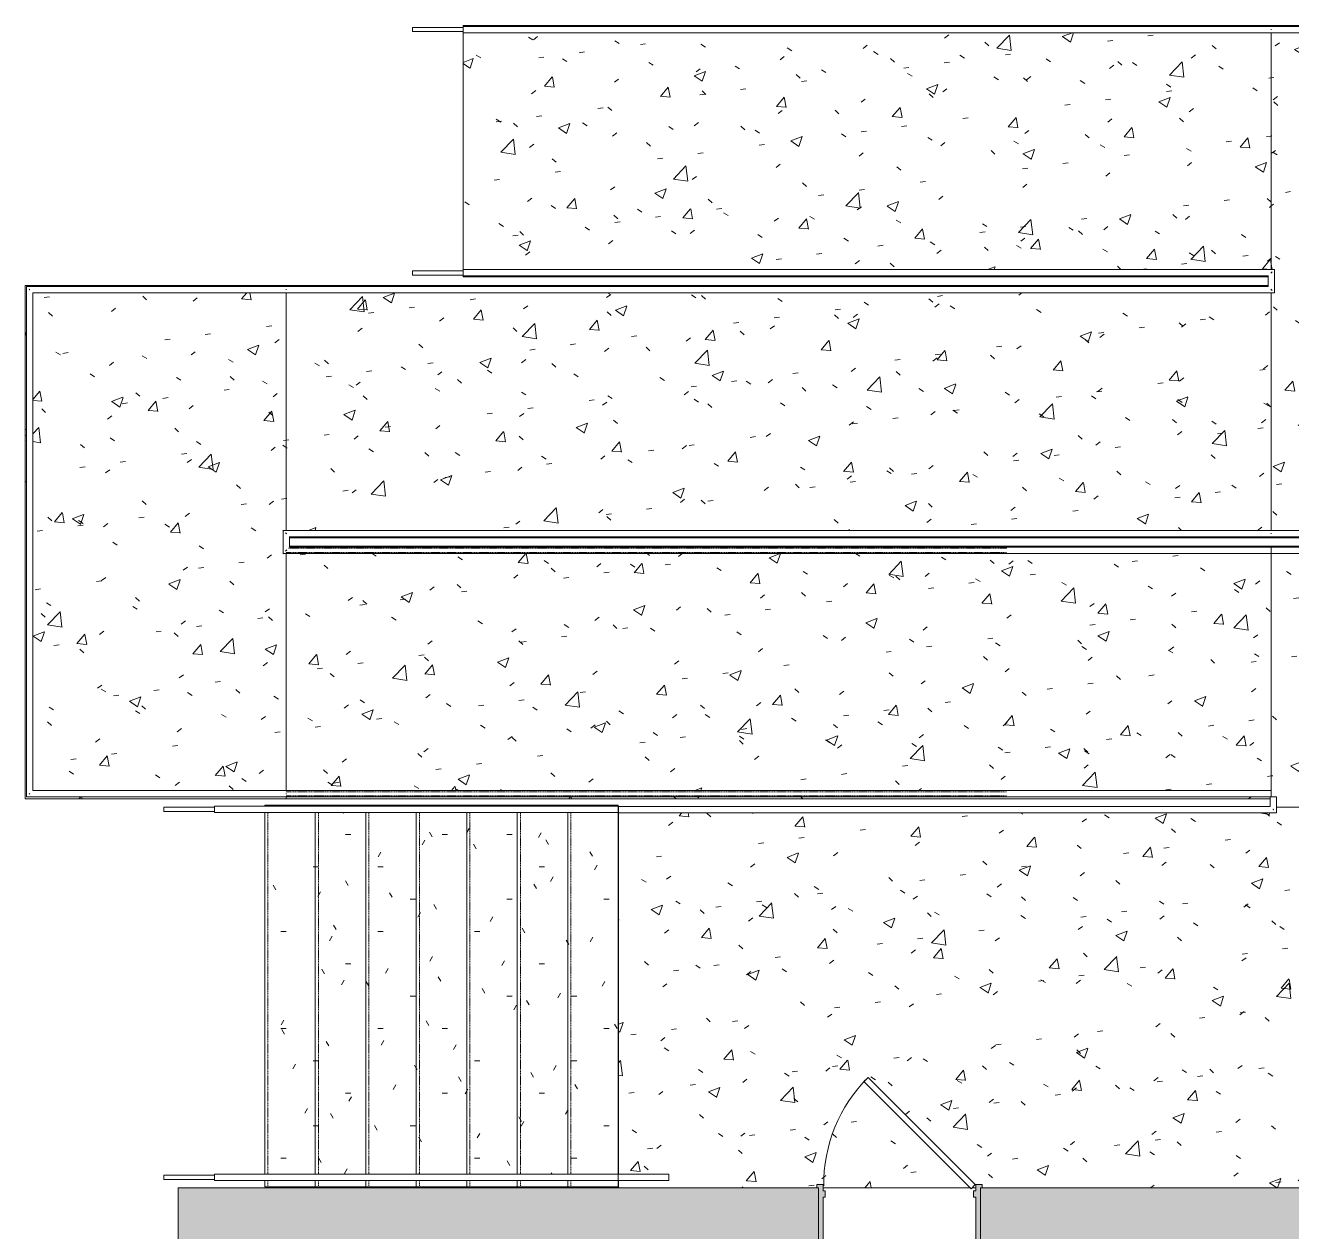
# Model space of a CAD drawing. Header units: inches. Extents: x -1569 to 1282, y -721 to 887.
# Drawn here: x 768.8 to 1069.6, y 474 to 760.5 of the extents above; entities that cross this region are included whole.
import ezdxf

# ---------------------------------------------------------------- set-up
doc = ezdxf.new("R2010")
doc.units = ezdxf.units.IN
doc.header["$MEASUREMENT"] = 0
doc.linetypes.add('Overhead 1_16_', pattern=[0.101562, 0.0625, -0.039062])
for name, color, linetype, lineweight in [('A-DOOR', 31, 'Continuous', 13), ('A-FLOR', 192, 'Continuous', 13), ('A-FLOR-HRAL', 11, 'Continuous', 13), ('A-FLOR-HRAL-MBND', 5, 'Overhead 1_16_', 9), ('A-FLOR-LEVL', 51, 'Continuous', 9), ('A-WALL', 113, 'Continuous', 13), ('A-WALL-PATT', 111, 'Continuous', 13), ('S-STRS', 31, 'Continuous', 13)]:
    doc.layers.add(name, color=color, linetype=linetype, lineweight=lineweight)
pattern_1 = [(0, (0, 0), (30.72, 7.68), [1.267, -21.773, 1.267, -21.773, -122.88]), (0, (0, 0), (30.72, 7.68), [-46.08, 1.267, -44.813, 1.267, -21.773, -53.76]), (0, (0, 0), (30.72, 7.68), [-115.2, 1.267, -14.093, 1.267, -37.133]), (120, (11.52, 3.84), (-22.011075, 22.7643), [1.267, -21.773, 1.267, -21.773, -122.88]), (120, (11.52, 3.84), (-22.011075, 22.7643), [-46.08, 1.267, -44.813, 1.267, -21.773, -53.76]), (120, (11.52, 3.84), (-22.011075, 22.7643), [-115.2, 1.267, -14.093, 1.267, -37.133]), (240, (15.36, 19.2), (-8.708925, -30.4443), [1.267, -21.773, 1.267, -21.773, -122.88]), (240, (15.36, 19.2), (-8.708925, -30.4443), [-46.08, 1.267, -44.813, 1.267, -21.773, -53.76]), (240, (15.36, 19.2), (-8.708925, -30.4443), [-115.2, 1.267, -14.093, 1.267, -37.133])]
pattern_2 = [(50, (0, 0), (27.5427, -2.40992), [2.88, -31.68]), (355, (0, 0), (-5.32784, 28.88427), [2.304, -25.344]), (100.451, (2.295, -0.2), (22.2153, 26.47393), [2.448, -26.924]), (46.184, (0, 7.68), (40.9819, -6.3564), [4.32, -47.52]), (96.636, (3.415, 7.15), (35.8907, 37.4062), [3.671, -40.386]), (351.184, (0, 7.68), (35.891, 37.4062), [3.456, -38.016]), (21, (3.84, 5.76), (22.92104, -15.46073), [2.88, -31.68]), (326, (3.84, 5.76), (9.34353, 27.84574), [2.304, -25.344]), (71.451, (5.75, 4.472), (32.26477, 12.3844), [2.448, -26.924]), (37.5, (0, 0), (0.466855, 12.78271), [1.267, -23.77, 1.267, -24.461, -25.44]), (37.5, (0, 0), (0.466855, 12.78271), [-50.765, 1.267, -24.173]), (7.5, (0, 0), (10.10159, 15.14509), [1.267, -13.402, 1.267, -23.194, -9.696]), (7.5, (0, 0), (10.10159, 15.14509), [-39.13, 1.267, -8.429]), (327.5, (-8.563, 0), (20.49916, -0.86578), [1.267, -8.333, 1.267, -28.685, -39.744]), (327.5, (-8.563, 0), (20.49916, -0.86578), [-39.552, 1.267, -38.477]), (317.5, (-12.403, 0), (22.39478, 3.84429), [1.267, -11.213, 1.267, -18.624, -28.224]), (317.5, (-12.403, 0), (22.39478, 3.84429), [-32.371, 1.267, -26.957])]

# ---------------------------------------------------------------- blocks, each defined once
blk = doc.blocks.new('Door - Single - Solid Door 36_ x 84_-7220765-FIRST FLOOR FINISH')
at = {"layer": 'A-DOOR'}
h = blk.add_hatch(color=250, dxfattribs=at)
h.paths.add_polyline_path([(22.12, 7.6), (22.12, -4.78), (21.62, -4.78), (21.62, -6.28), (22.12, -6.28), (22.12, -7.78), (23.62, -7.78), (23.62, -7.03), (23.24, -7.03), (23.24, 6.85), (23.62, 6.85), (23.62, 7.6)], flags=0)
h.paths.add_polyline_path([(-15.63, 7.6), (-15.63, 6.85), (-15.26, 6.85), (-15.26, -7.03), (-15.63, -7.03), (-15.63, -7.78), (-14.13, -7.78), (-14.13, -6.28), (-13.63, -6.28), (-13.63, -4.78), (-14.13, -4.78), (-14.13, 7.6)], flags=0)
at = {"layer": 'A-DOOR', "color": 8, "lineweight": 20}
for p, q in [((-15.63, 7.6), (-14.13, 7.6)), ((-15.63, 6.85), (-15.63, 7.6)), ((-15.26, 6.85), (-15.63, 6.85)), ((-15.26, -7.03), (-15.26, 6.85)), ((-14.13, 7.6), (-14.13, -4.78)), ((22.12, 7.6), (23.62, 7.6)), ((22.12, -4.78), (22.12, 7.6)), ((23.24, 6.85), (23.24, -7.03)), ((23.62, 6.85), (23.24, 6.85)), ((23.62, 7.6), (23.62, 6.85)), ((-14.13, -4.78), (-13.63, -4.78)), ((-13.63, -4.78), (-13.63, -6.28)), ((21.62, -4.78), (22.12, -4.78)), ((21.62, -6.28), (21.62, -4.78)), ((-15.63, -7.03), (-15.26, -7.03)), ((-15.63, -7.78), (-15.63, -7.03)), ((-14.13, -7.78), (-15.63, -7.78)), ((-14.13, -6.28), (-14.13, -7.78)), ((-13.63, -6.28), (-14.13, -6.28)), ((-13.03, -6.8), (-14.01, -7.78)), ((-14.01, -7.78), (11.45, -33.23)), ((12.42, -32.26), (-13.03, -6.8)), ((22.12, -6.28), (21.62, -6.28)), ((22.12, -7.78), (22.12, -6.28)), ((23.62, -7.78), (22.12, -7.78)), ((23.24, -7.03), (23.62, -7.03)), ((23.62, -7.03), (23.62, -7.78)), ((11.45, -33.23), (12.42, -32.26))]:
    blk.add_line(p, q, dxfattribs=at)
at = {"layer": 'A-DOOR', "lineweight": 9}
blk.add_arc((-14.01, -7.78), 36, 315, 0.5, dxfattribs=at)
blk = doc.blocks.new('Top Rail Type - Top Rail_Internal_-6878744-FIRST FLOOR FINISH')
at = {"layer": 'A-FLOR-HRAL', "lineweight": 9}
for p, q in [((909.67, 575.1), (813.71, 575.1)), ((813.71, 573.6), (909.67, 573.6))]:
    blk.add_line(p, q, dxfattribs=at)
at = {"layer": 'A-FLOR-HRAL', "lineweight": 9, "flags": 128}
for points in [[(813.71, 574.27), (813.71, 574.35), (813.71, 574.43)], [(909.67, 574.43), (909.67, 574.35), (909.67, 574.27)]]:
    blk.add_lwpolyline(points, dxfattribs=at)
blk = doc.blocks.new('Top Rail Type - Top Rail_Internal_-V3-FIRST FLOOR FINISH')
at = {"layer": 'A-FLOR-HRAL', "lineweight": 9}
for p, q in [((813.71, 575.1), (813.71, 573.6)), ((813.71, 575.1), (909.67, 575.1)), ((909.67, 575.1), (909.67, 573.6)), ((813.71, 573.6), (909.67, 573.6))]:
    blk.add_line(p, q, dxfattribs=at)
blk = doc.blocks.new('Railing - Railing-7017101-FIRST FLOOR FINISH')
at = {"layer": 'A-FLOR-HRAL-MBND'}
for p, q in [((830.79, 578.54), (830.94, 578.54)), ((830.79, 578.54), (887.94, 578.54)), ((830.79, 578.54), (944.94, 578.54)), ((830.79, 578.54), (1001.94, 578.54)), ((830.79, 577.54), (830.94, 577.54)), ((830.79, 577.54), (887.94, 577.54)), ((830.79, 577.54), (944.94, 577.54)), ((830.79, 577.54), (1001.94, 577.54))]:
    blk.add_line(p, q, dxfattribs=at)
blk = doc.blocks.new('Railing - Railing-7017105-FIRST FLOOR FINISH')
at = {"layer": 'A-FLOR-HRAL-MBND'}
for p, q in [((830.79, 635.35), (830.94, 635.35)), ((830.79, 635.35), (887.94, 635.35)), ((830.79, 635.35), (944.94, 635.35)), ((830.79, 635.35), (1001.94, 635.35)), ((831.29, 636.35), (887.94, 636.35)), ((831.29, 636.35), (944.94, 636.35)), ((831.29, 636.35), (1001.94, 636.35))]:
    blk.add_line(p, q, dxfattribs=at)
blk = doc.blocks.new('Top Rail Type - Top Rail_Internal_-7017150-FIRST FLOOR FINISH')
at = {"layer": 'A-FLOR-HRAL', "lineweight": 9}
for p, q in [((1065.6, 702.54), (872.79, 702.54)), ((872.79, 701.04), (1064.11, 701.04)), ((1064.04, 700.98), (1064.04, 698.54)), ((1064.7, 701.7), (1064.79, 701.79)), ((1064.99, 701.99), (1064.79, 701.79)), ((1065.54, 696.98), (1065.54, 702.48)), ((1065.55, 702.46), (1065.59, 702.52)), ((1065.6, 702.54), (1065.56, 702.52)), ((830.76, 698.54), (769.04, 698.54)), ((769.04, 698.54), (769.04, 577.29)), ((1063.98, 698.54), (830.76, 698.54)), ((770.54, 697.04), (830.76, 697.04)), ((770.54, 578.79), (770.54, 697.04)), ((830.76, 697.04), (1065.48, 697.04)), ((1064.7, 697.88), (1064.79, 697.79)), ((1064.99, 697.6), (1064.79, 697.79)), ((1065.46, 697.04), (1065.52, 696.99)), ((1065.54, 696.98), (1065.52, 697.02)), ((830.82, 578.79), (770.54, 578.79)), ((1064.79, 578.79), (830.82, 578.79)), ((769.04, 577.29), (830.82, 577.29)), ((830.82, 577.29), (1064.79, 577.29))]:
    blk.add_line(p, q, dxfattribs=at)
at = {"layer": 'A-FLOR-HRAL', "lineweight": 9, "flags": 128}
for points in [[(872.79, 701.7), (872.79, 701.79), (872.79, 701.88)], [(1064.79, 578.13), (1064.79, 578.04), (1064.79, 577.95)]]:
    blk.add_lwpolyline(points, dxfattribs=at)
at = {"layer": 'A-FLOR-HRAL', "lineweight": 9}
for points in [[(769.7, 697.88), (769.71, 697.87), (769.75, 697.84), (769.79, 697.79), (769.84, 697.74), (769.87, 697.71), (769.88, 697.7)], [(769.7, 577.95), (769.71, 577.96), (769.75, 578), (769.79, 578.04), (769.84, 578.09), (769.87, 578.12), (769.88, 578.13)]]:
    blk.add_open_spline(points, degree=3, knots=[0.46086968, 0.46086968, 0.46086968, 0.46086968, 0.47916667, 0.5, 0.52083333, 0.53913032, 0.53913032, 0.53913032, 0.53913032], dxfattribs=at)
for points in [[(830.79, 697.88), (830.79, 697.85), (830.79, 697.79), (830.79, 697.73), (830.79, 697.7)], [(830.79, 577.95), (830.79, 577.98), (830.79, 578.04), (830.79, 578.1), (830.79, 578.13)]]:
    blk.add_open_spline(points, degree=3, dxfattribs=at)
blk = doc.blocks.new('Top Rail Type - Top Rail_Internal_-V18-FIRST FLOOR FINISH')
at = {"layer": 'A-FLOR-HRAL', "lineweight": 9}
for p, q in [((872.79, 702.54), (872.79, 701.04)), ((872.79, 702.54), (1065.54, 702.54)), ((872.79, 701.04), (1064.04, 701.04)), ((1064.04, 701.04), (1064.04, 698.54)), ((1065.54, 702.54), (1065.54, 697.04)), ((769.04, 698.54), (769.04, 577.29)), ((830.79, 698.54), (769.04, 698.54)), ((1064.04, 698.54), (830.79, 698.54)), ((770.54, 697.04), (770.54, 578.79)), ((830.79, 697.04), (770.54, 697.04)), ((1065.54, 697.04), (830.79, 697.04)), ((770.54, 578.79), (830.79, 578.79)), ((830.79, 578.79), (1064.79, 578.79)), ((1064.79, 578.79), (1064.79, 577.29)), ((769.04, 577.29), (830.79, 577.29)), ((830.79, 577.29), (1064.54, 577.29)), ((1064.65, 577.29), (1064.79, 577.29))]:
    blk.add_line(p, q, dxfattribs=at)
blk = doc.blocks.new('Top Rail Type - Top Rail_Internal_-7017167-FIRST FLOOR FINISH')
at = {"layer": 'A-FLOR-HRAL', "lineweight": 9}
for p, q in [((1064.82, 760.29), (872.79, 760.29)), ((872.79, 758.79), (1064.82, 758.79)), ((1126.54, 760.29), (1064.82, 760.29)), ((1064.82, 758.79), (1125.04, 758.79)), ((1125.04, 758.79), (1125.04, 640.6)), ((1126.54, 639.1), (1126.54, 760.29)), ((1064.76, 640.6), (829.98, 640.6)), ((830.02, 640.57), (829.98, 640.6)), ((829.99, 640.57), (830.04, 640.51)), ((830.04, 640.53), (830.04, 635.04)), ((830.79, 639.85), (830.6, 640.04)), ((830.79, 639.85), (830.88, 639.75)), ((831.48, 639.1), (1064.76, 639.1)), ((831.54, 636.6), (831.54, 639.04)), ((1125.04, 640.6), (1064.76, 640.6)), ((1064.76, 639.1), (1126.54, 639.1)), ((830.07, 635.08), (830.04, 635.04)), ((830.07, 635.05), (830.13, 635.09)), ((830.11, 635.1), (1064.79, 635.1)), ((830.79, 635.85), (830.6, 635.65)), ((830.79, 635.85), (830.88, 635.94)), ((1064.79, 636.6), (831.6, 636.6))]:
    blk.add_line(p, q, dxfattribs=at)
at = {"layer": 'A-FLOR-HRAL', "lineweight": 9, "flags": 128}
for points in [[(872.79, 759.45), (872.79, 759.54), (872.79, 759.63)], [(1064.79, 635.94), (1064.79, 635.85), (1064.79, 635.75)]]:
    blk.add_lwpolyline(points, dxfattribs=at)
at = {"layer": 'A-FLOR-HRAL', "lineweight": 9}
for points in [[(1064.79, 759.45), (1064.79, 759.48), (1064.79, 759.54), (1064.79, 759.6), (1064.79, 759.63)], [(1064.79, 639.94), (1064.79, 639.91), (1064.79, 639.85), (1064.79, 639.79), (1064.79, 639.76)]]:
    blk.add_open_spline(points, degree=3, dxfattribs=at)
for points, knots in [([(1125.88, 759.63), (1125.87, 759.62), (1125.84, 759.59), (1125.79, 759.54), (1125.75, 759.49), (1125.71, 759.46), (1125.7, 759.45)], [-0.53913032, -0.53913032, -0.53913032, -0.53913032, -0.52083333, -0.5, -0.47916667, -0.46086968, -0.46086968, -0.46086968, -0.46086968]), ([(1125.7, 639.94), (1125.71, 639.92), (1125.75, 639.89), (1125.79, 639.85), (1125.84, 639.8), (1125.87, 639.77), (1125.88, 639.75)], [0.46086968, 0.46086968, 0.46086968, 0.46086968, 0.47916667, 0.5, 0.52083333, 0.53913032, 0.53913032, 0.53913032, 0.53913032])]:
    blk.add_open_spline(points, degree=3, knots=knots, dxfattribs=at)
blk = doc.blocks.new('Top Rail Type - Top Rail_Internal_-V19-FIRST FLOOR FINISH')
at = {"layer": 'A-FLOR-HRAL', "lineweight": 9}
for p, q in [((872.79, 760.29), (872.79, 758.79)), ((872.79, 760.29), (1064.79, 760.29)), ((872.79, 758.79), (1064.79, 758.79)), ((1064.79, 760.29), (1126.54, 760.29)), ((1064.79, 758.79), (1125.04, 758.79)), ((1125.04, 758.79), (1125.04, 640.6)), ((1126.54, 760.29), (1126.54, 639.1)), ((830.04, 640.6), (830.04, 635.1)), ((1064.79, 640.6), (830.04, 640.6)), ((831.54, 639.1), (831.54, 636.6)), ((1064.79, 639.1), (831.54, 639.1)), ((1125.04, 640.6), (1064.79, 640.6)), ((1126.54, 639.1), (1064.79, 639.1)), ((830.04, 635.1), (1064.79, 635.1)), ((831.54, 636.6), (1064.79, 636.6)), ((1064.79, 636.6), (1064.79, 635.1))]:
    blk.add_line(p, q, dxfattribs=at)
blk = doc.blocks.new('Top Rail Type - Top Rail_Internal_-7159029-FIRST FLOOR FINISH')
at = {"layer": 'A-FLOR-HRAL', "lineweight": 9}
for p, q in [((1064.54, 575.03), (909.71, 575.03)), ((1064.54, 577.29), (1064.54, 575.03)), ((1065.2, 577.29), (1065.38, 577.29)), ((1066.04, 573.53), (1066.04, 577.29)), ((909.71, 574.19), (909.71, 574.38)), ((909.71, 573.53), (1066.04, 573.53))]:
    blk.add_line(p, q, dxfattribs=at)
blk.add_open_spline([(1065.38, 574.19), (1065.37, 574.21), (1065.34, 574.24), (1065.29, 574.28), (1065.25, 574.33), (1065.21, 574.36), (1065.2, 574.38)], degree=3, knots=[0.46086968, 0.46086968, 0.46086968, 0.46086968, 0.47916667, 0.5, 0.52083333, 0.53913032, 0.53913032, 0.53913032, 0.53913032], dxfattribs=at)
blk = doc.blocks.new('Top Rail Type - Top Rail_Internal_-V34-FIRST FLOOR FINISH')
at = {"layer": 'A-FLOR-HRAL', "lineweight": 9}
for p, q in [((909.71, 575.03), (909.71, 573.53)), ((909.71, 575.03), (1064.54, 575.03)), ((1064.54, 577.29), (1066.04, 577.29)), ((1064.54, 575.03), (1064.54, 577.29)), ((1066.04, 573.53), (1066.04, 577.29)), ((909.71, 573.53), (1066.04, 573.53))]:
    blk.add_line(p, q, dxfattribs=at)
blk = doc.blocks.new('Top Rail Type - Top Rail_Internal_-7159196-FIRST FLOOR FINISH')
at = {"layer": 'A-FLOR-HRAL', "lineweight": 9}
for p, q in [((1126.54, 636.6), (1064.79, 636.6)), ((1064.79, 635.75), (1064.79, 635.94)), ((1064.79, 635.1), (1125.04, 635.1)), ((1125.04, 635.1), (1125.04, 484.45)), ((1126.54, 484.45), (1126.54, 636.6))]:
    blk.add_line(p, q, dxfattribs=at)
blk.add_open_spline([(1125.7, 635.75), (1125.71, 635.77), (1125.75, 635.8), (1125.79, 635.85), (1125.84, 635.89), (1125.87, 635.92), (1125.88, 635.94)], degree=3, knots=[0.46086968, 0.46086968, 0.46086968, 0.46086968, 0.47916667, 0.5, 0.52083333, 0.53913032, 0.53913032, 0.53913032, 0.53913032], dxfattribs=at)
blk = doc.blocks.new('Top Rail Type - Top Rail_Internal_-V35-FIRST FLOOR FINISH')
at = {"layer": 'A-FLOR-HRAL', "lineweight": 9}
for p, q in [((1064.79, 636.6), (1064.79, 635.1)), ((1064.79, 636.6), (1126.54, 636.6)), ((1064.79, 635.1), (1125.04, 635.1)), ((1125.04, 635.1), (1125.04, 484.45)), ((1126.54, 636.6), (1126.54, 484.45))]:
    blk.add_line(p, q, dxfattribs=at)
blk = doc.blocks.new('Top Rail Type - Top Rail_Internal_-7169622-FIRST FLOOR FINISH')
at = {"layer": 'A-FLOR-HRAL', "lineweight": 9}
for p, q in [((909.67, 487.7), (813.71, 487.7)), ((813.71, 486.2), (909.67, 486.2))]:
    blk.add_line(p, q, dxfattribs=at)
at = {"layer": 'A-FLOR-HRAL', "lineweight": 9, "flags": 128}
blk.add_lwpolyline([(813.71, 486.87), (813.71, 486.95), (813.71, 487.03)], dxfattribs=at)
blk = doc.blocks.new('Top Rail Type - Top Rail_Internal_-V40-FIRST FLOOR FINISH')
at = {"layer": 'A-FLOR-HRAL', "lineweight": 9}
for p, q in [((813.71, 487.7), (813.71, 486.2)), ((813.71, 487.7), (909.67, 487.7)), ((813.71, 486.2), (909.67, 486.2))]:
    blk.add_line(p, q, dxfattribs=at)
blk = doc.blocks.new('Top Rail Type - Top Rail_Internal_-7169656-FIRST FLOOR FINISH')
at = {"layer": 'A-FLOR-HRAL', "lineweight": 9}
for p, q in [((921.67, 487.7), (909.67, 487.7)), ((909.67, 486.85), (909.67, 487.04)), ((909.67, 486.2), (921.67, 486.2)), ((921.67, 487.04), (921.67, 486.85))]:
    blk.add_line(p, q, dxfattribs=at)
blk = doc.blocks.new('Top Rail Type - Top Rail_Internal_-V41-FIRST FLOOR FINISH')
at = {"layer": 'A-FLOR-HRAL', "lineweight": 9}
for p, q in [((909.67, 487.7), (909.67, 486.2)), ((909.67, 487.7), (921.67, 487.7)), ((921.67, 487.7), (921.67, 486.2)), ((909.67, 486.2), (921.67, 486.2))]:
    blk.add_line(p, q, dxfattribs=at)
blk = doc.blocks.new('Railing - Railing-7169742-FIRST FLOOR FINISH')
at = {"layer": 'A-FLOR-HRAL', "lineweight": 9}
for p, q in [((813.71, 487.45), (801.71, 487.45)), ((801.71, 486.45), (801.71, 487.45)), ((801.71, 486.45), (813.71, 486.45))]:
    blk.add_line(p, q, dxfattribs=at)
blk = doc.blocks.new('Railing - Railing-7179220-FIRST FLOOR FINISH')
at = {"layer": 'A-FLOR-HRAL', "lineweight": 9}
for p, q in [((813.71, 574.85), (801.71, 574.85)), ((801.71, 573.85), (801.71, 574.85)), ((801.71, 573.85), (813.71, 573.85))]:
    blk.add_line(p, q, dxfattribs=at)
blk = doc.blocks.new('Railing - Railing-7183117-FIRST FLOOR FINISH')
at = {"layer": 'A-FLOR-HRAL', "lineweight": 9}
for p, q in [((872.79, 760.04), (860.79, 760.04)), ((860.79, 759.04), (860.79, 760.04)), ((860.79, 759.04), (872.79, 759.04))]:
    blk.add_line(p, q, dxfattribs=at)
blk = doc.blocks.new('Railing - Railing-7183203-FIRST FLOOR FINISH')
at = {"layer": 'A-FLOR-HRAL', "lineweight": 9}
for p, q in [((872.79, 702.24), (860.79, 702.24)), ((860.79, 701.24), (860.79, 702.24)), ((860.79, 701.24), (872.79, 701.24))]:
    blk.add_line(p, q, dxfattribs=at)

msp = doc.modelspace()

# ---------------------------------------------------------------- hatches: boundary and pattern name
at = {"layer": 'A-FLOR'}
h = msp.add_hatch(dxfattribs=at)
h.set_pattern_fill('FP_7', color=256, style=0, pattern_type=2)
h.set_pattern_definition(pattern_2)
h.paths.add_polyline_path([(1066.04, 574.85), (1125.04, 574.85), (1125.04, 635.1), (1064.79, 635.1), (1064.79, 577.29), (1066.04, 577.29)], flags=0)
h.paths.add_polyline_path([(1126.54, 574.85), (1126.79, 574.85), (1126.79, 636.85), (1064.79, 636.85), (1064.79, 636.6), (1126.54, 636.57), (1126.54, 579.34)], flags=0)
h = msp.add_hatch(dxfattribs=at)
h.set_pattern_fill('FP_7', color=256, style=0, pattern_type=2)
h.set_pattern_definition(pattern_2)
h.paths.add_polyline_path([(1044.04, 484.45), (1125.04, 484.45), (1125.04, 574.85), (1066.04, 574.85), (1066.02, 573.53), (909.71, 573.53), (909.71, 487.7), (921.67, 487.67), (921.67, 486.2), (909.71, 486.2), (909.71, 484.45), (956.84, 484.45), (956.84, 485.2), (958.34, 485.2), (958.34, 484.45), (993.27, 484.45), (968.03, 509.69), (969, 510.66), (994.46, 485.2), (993.71, 484.45), (994.59, 484.45), (994.59, 485.2), (996.09, 485.2), (996.09, 484.45)], flags=0)
h.paths.add_polyline_path([(1126.54, 484.45), (1126.79, 484.45), (1126.79, 574.85), (1126.54, 574.85), (1126.54, 486.07)], flags=0)
at = {"layer": 'A-FLOR-LEVL'}
h = msp.add_hatch(dxfattribs=at)
h.set_pattern_fill('FP_7', color=256, style=0, pattern_type=2)
h.set_pattern_definition(pattern_2)
h.paths.add_polyline_path([(1064.04, 700.79), (1064.04, 701.04), (872.79, 701.04), (872.79, 700.79), (1064.02, 700.79)], flags=0)
h.paths.add_polyline_path([(986.9, 702.54), (1064.79, 702.54), (1064.79, 758.79), (872.79, 758.79), (872.79, 702.54), (975.47, 702.54)], flags=0)
h.paths.add_polyline_path([(1044.04, 760.29), (1064.79, 760.29), (1064.79, 760.54), (872.79, 760.54), (872.79, 760.29), (952.62, 760.29)], flags=0)
h = msp.add_hatch(dxfattribs=at)
h.set_pattern_fill('FP_7', color=256, style=0, pattern_type=2)
h.set_pattern_definition(pattern_2)
h.paths.add_polyline_path([(1064.79, 638.85), (1126.79, 638.85), (1126.79, 760.54), (1064.79, 760.54), (1064.82, 760.29), (1126.54, 760.27), (1126.52, 639.1), (1064.79, 639.1)], flags=0)
h.paths.add_polyline_path([(1125.04, 640.6), (1125.04, 758.79), (1064.79, 758.79), (1064.79, 702.54), (1065.54, 702.5), (1065.5, 697.04), (1064.79, 697.04), (1064.79, 640.6), (1124.98, 640.6)], flags=0)
h = msp.add_hatch(dxfattribs=at)
h.set_pattern_fill('FP_7', color=256, style=0, pattern_type=2)
h.set_pattern_definition(pattern_2)
h.paths.add_polyline_path([(804.06, 576.85), (830.79, 576.85), (830.79, 577.29), (769.04, 577.32), (769.07, 698.54), (830.79, 698.54), (830.76, 698.79), (768.79, 698.79), (768.79, 576.85), (798.35, 576.85)], flags=0)
h.paths.add_polyline_path([(781.21, 578.79), (830.79, 578.79), (830.79, 635.1), (830.07, 635.08), (830.04, 635.1), (830.02, 640.57), (830.04, 640.6), (830.79, 640.6), (830.76, 697.04), (770.54, 697.04), (770.54, 578.79), (770.8, 578.79)], flags=0)
h = msp.add_hatch(dxfattribs=at)
h.set_pattern_fill('FP_7', color=256, style=0, pattern_type=2)
h.set_pattern_definition(pattern_2)
h.paths.add_polyline_path([(1064.79, 638.85), (1064.76, 639.1), (831.54, 639.08), (831.57, 638.85), (1064.77, 638.85)], flags=0)
h.paths.add_polyline_path([(1044.04, 640.6), (1064.79, 640.6), (1064.79, 697.04), (830.79, 697.04), (830.79, 640.6), (1032.61, 640.6)], flags=0)
h.paths.add_polyline_path([(830.79, 698.54), (1064.04, 698.54), (1064.02, 698.79), (830.79, 698.79)], flags=0)
h = msp.add_hatch(dxfattribs=at)
h.set_pattern_fill('FP_7', color=256, style=0, pattern_type=2)
h.set_pattern_definition(pattern_2)
h.paths.add_polyline_path([(1064.54, 576.85), (1064.54, 577.29), (830.79, 577.29), (830.82, 576.85), (1055.46, 576.85)], flags=0)
h.paths.add_polyline_path([(1044.04, 578.79), (1064.79, 578.79), (1064.79, 635.1), (830.79, 635.1), (830.82, 578.79), (1021.18, 578.79)], flags=0)
h.paths.add_polyline_path([(1021.18, 636.6), (1064.79, 636.6), (1064.79, 636.85), (831.54, 636.85), (831.56, 636.6), (1009.76, 636.6)], flags=0)
at = {"layer": 'A-WALL-PATT', "lineweight": 9}
h = msp.add_hatch(color=7, dxfattribs=at)
h.paths.add_polyline_path([(1112.92, 470.58), (1112.92, 484.45), (995.71, 484.45), (995.71, 470.58), (1044.04, 470.58)], flags=0)
h.paths.add_polyline_path([(957.21, 470.58), (957.21, 484.45), (805.07, 484.45), (805.07, 470.58), (956.84, 470.58)], flags=0)
at = {"layer": 'S-STRS', "lineweight": 9}
h = msp.add_hatch(dxfattribs=at)
h.set_pattern_fill('FP_4', style=0, pattern_type=2)
h.set_pattern_definition(pattern_1)
h.paths.add_polyline_path([(825.67, 484.7), (837.67, 484.7), (837.67, 486.2), (825.67, 486.2)], flags=0)
h.paths.add_polyline_path([(825.67, 487.7), (837.67, 487.7), (837.67, 573.6), (825.67, 573.6), (825.67, 527.99)], flags=0)
h.paths.add_polyline_path([(825.67, 575.1), (837.67, 575.1), (837.67, 575.35), (825.67, 575.35)], flags=0)
h = msp.add_hatch(dxfattribs=at)
h.set_pattern_fill('FP_5', style=0, pattern_type=2)
h.set_pattern_definition(pattern_1)
h.paths.add_polyline_path([(849.67, 484.7), (849.67, 486.2), (837.67, 486.2), (837.67, 484.7)], flags=0)
h.paths.add_polyline_path([(837.67, 487.7), (849.67, 487.7), (849.67, 573.6), (837.67, 573.6), (837.67, 527.99)], flags=0)
h.paths.add_polyline_path([(837.67, 575.1), (849.67, 575.1), (849.67, 575.35), (837.67, 575.35)], flags=0)
h = msp.add_hatch(dxfattribs=at)
h.set_pattern_fill('FP_6', style=0, pattern_type=2)
h.set_pattern_definition(pattern_1)
h.paths.add_polyline_path([(849.67, 484.7), (861.67, 484.7), (861.67, 486.2), (849.67, 486.2)], flags=0)
h.paths.add_polyline_path([(861.2, 487.7), (861.67, 487.7), (861.67, 573.6), (849.67, 573.6), (849.67, 487.7)], flags=0)
h.paths.add_polyline_path([(849.77, 575.1), (861.67, 575.1), (861.67, 575.35), (849.67, 575.35), (849.67, 575.1)], flags=0)
h = msp.add_hatch(dxfattribs=at)
h.set_pattern_fill('FP_4', style=0, pattern_type=2)
h.set_pattern_definition(pattern_1)
h.paths.add_polyline_path([(873.67, 484.7), (873.67, 486.2), (861.67, 486.2), (861.67, 484.7)], flags=0)
h.paths.add_polyline_path([(873.67, 487.7), (873.67, 573.6), (861.67, 573.6), (861.67, 487.7)], flags=0)
h.paths.add_polyline_path([(872.63, 575.1), (873.67, 575.1), (873.67, 575.35), (861.67, 575.35), (861.67, 575.1)], flags=0)
h = msp.add_hatch(dxfattribs=at)
h.set_pattern_fill('FP_6', style=0, pattern_type=2)
h.set_pattern_definition(pattern_1)
h.paths.add_polyline_path([(885.67, 484.7), (885.67, 486.2), (873.67, 486.2), (873.67, 484.7)], flags=0)
h.paths.add_polyline_path([(873.67, 487.7), (885.67, 487.7), (885.67, 573.6), (873.67, 573.6), (873.67, 527.99)], flags=0)
h.paths.add_polyline_path([(873.67, 575.1), (885.67, 575.1), (885.67, 575.35), (873.67, 575.35)], flags=0)
h = msp.add_hatch(dxfattribs=at)
h.set_pattern_fill('FP_4', style=0, pattern_type=2)
h.set_pattern_definition(pattern_1)
h.paths.add_polyline_path([(897.67, 484.7), (897.67, 486.2), (885.67, 486.2), (885.67, 484.7)], flags=0)
h.paths.add_polyline_path([(897.67, 487.7), (897.67, 573.6), (885.67, 573.6), (885.67, 487.7)], flags=0)
h.paths.add_polyline_path([(895.48, 575.1), (897.67, 575.1), (897.67, 575.35), (885.67, 575.35), (885.67, 575.1)], flags=0)
h = msp.add_hatch(dxfattribs=at)
h.set_pattern_fill('FP_6', style=0, pattern_type=2)
h.set_pattern_definition(pattern_1)
h.paths.add_polyline_path([(897.67, 484.7), (909.67, 484.7), (909.67, 486.2), (897.67, 486.2)], flags=0)
h.paths.add_polyline_path([(906.91, 487.7), (909.67, 487.7), (909.67, 573.6), (897.67, 573.6), (897.67, 487.7)], flags=0)
h.paths.add_polyline_path([(906.91, 575.1), (909.67, 575.1), (909.67, 575.35), (897.67, 575.35), (897.67, 575.1)], flags=0)

# ---------------------------------------------------------------- linework, layer by layer
at = {"layer": 'A-FLOR'}
for p, q in [((1126.79, 636.85), (1064.79, 636.85)), ((1064.79, 636.85), (1064.79, 636.6)), ((1064.79, 635.1), (1064.79, 578.79)), ((1125.04, 574.85), (1066.04, 574.85)), ((909.71, 573.53), (909.71, 487.7)), ((909.71, 486.2), (909.71, 484.45)), ((958.34, 484.45), (993.27, 484.45)), ((993.71, 484.45), (994.59, 484.45))]:
    msp.add_line(p, q, dxfattribs=at)
at = {"layer": 'A-FLOR-LEVL'}
for p, q in [((872.79, 760.29), (872.79, 760.54)), ((872.79, 760.54), (1064.79, 760.54)), ((872.79, 702.54), (872.79, 758.79)), ((1064.79, 760.29), (1064.79, 760.54)), ((1064.79, 760.54), (1126.79, 760.54)), ((1064.79, 702.54), (1064.79, 758.79)), ((872.79, 700.79), (872.79, 701.04)), ((768.79, 698.79), (768.79, 576.85)), ((830.79, 698.79), (768.79, 698.79)), ((830.79, 698.79), (830.79, 698.54)), ((1064.04, 698.79), (830.79, 698.79)), ((872.79, 700.79), (1064.04, 700.79)), ((830.79, 697.04), (830.79, 640.6)), ((1064.79, 697.04), (1064.79, 640.6)), ((1064.79, 638.85), (831.54, 638.85)), ((1064.79, 639.1), (1064.79, 638.85)), ((1126.79, 638.85), (1064.79, 638.85)), ((830.79, 578.79), (830.79, 635.1)), ((831.54, 636.85), (1064.79, 636.85)), ((1064.79, 636.6), (1064.79, 636.85)), ((1064.79, 578.79), (1064.79, 635.1)), ((768.79, 576.85), (830.79, 576.85)), ((830.79, 576.85), (830.79, 577.29)), ((830.79, 576.85), (1064.54, 576.85))]:
    msp.add_line(p, q, dxfattribs=at)
at = {"layer": 'A-WALL', "color": 8, "lineweight": 20}
for p, q in [((956.84, 484.45), (805.07, 484.45)), ((805.07, 484.45), (805.07, 439.13)), ((1126.79, 484.45), (996.09, 484.45))]:
    msp.add_line(p, q, dxfattribs=at)
at = {"layer": 'S-STRS', "lineweight": 9}
for p, q in [((825.67, 575.35), (825.67, 575.1)), ((825.67, 575.35), (837.67, 575.35)), ((837.67, 575.35), (849.67, 575.35)), ((837.67, 575.35), (837.67, 575.1)), ((849.67, 575.35), (861.67, 575.35)), ((849.67, 575.35), (849.67, 575.1)), ((861.67, 575.35), (873.67, 575.35)), ((861.67, 575.35), (861.67, 575.1)), ((873.67, 575.35), (885.67, 575.35)), ((873.67, 575.35), (873.67, 575.1)), ((885.67, 575.35), (897.67, 575.35)), ((885.67, 575.35), (885.67, 575.1)), ((897.67, 575.35), (909.67, 575.35)), ((897.67, 575.35), (897.67, 575.1)), ((909.67, 575.35), (909.67, 575.1)), ((825.67, 573.6), (825.67, 487.7)), ((837.67, 573.6), (837.67, 487.7)), ((849.67, 573.6), (849.67, 487.7)), ((861.67, 573.6), (861.67, 487.7)), ((873.67, 573.6), (873.67, 487.7)), ((885.67, 573.6), (885.67, 487.7)), ((897.67, 573.6), (897.67, 487.7)), ((909.67, 573.6), (909.67, 487.7)), ((825.67, 486.2), (825.67, 484.7)), ((825.67, 484.7), (837.67, 484.7)), ((837.67, 486.2), (837.67, 484.7)), ((837.67, 484.7), (849.67, 484.7)), ((849.67, 486.2), (849.67, 484.7)), ((849.67, 484.7), (861.67, 484.7)), ((861.67, 486.2), (861.67, 484.7)), ((861.67, 484.7), (873.67, 484.7)), ((873.67, 486.2), (873.67, 484.7)), ((873.67, 484.7), (885.67, 484.7)), ((885.67, 486.2), (885.67, 484.7)), ((885.67, 484.7), (897.67, 484.7)), ((897.67, 486.2), (897.67, 484.7)), ((897.67, 484.7), (909.67, 484.7)), ((909.67, 486.2), (909.67, 484.7))]:
    msp.add_line(p, q, dxfattribs=at)
at = {"layer": 'S-STRS', "linetype": 'Overhead 1_16_', "lineweight": 9}
for p, q in [((826.42, 575.35), (826.42, 575.1)), ((838.42, 575.35), (838.42, 575.1)), ((850.42, 575.35), (850.42, 575.1)), ((862.42, 575.35), (862.42, 575.1)), ((874.42, 575.35), (874.42, 575.1)), ((886.42, 575.35), (886.42, 575.1)), ((898.42, 575.35), (898.42, 575.1)), ((826.42, 573.6), (826.42, 487.7)), ((838.42, 573.6), (838.42, 487.7)), ((850.42, 573.6), (850.42, 487.7)), ((862.42, 573.6), (862.42, 487.7)), ((874.42, 573.6), (874.42, 487.7)), ((886.42, 573.6), (886.42, 487.7)), ((898.42, 573.6), (898.42, 487.7)), ((826.42, 486.2), (826.42, 484.7)), ((838.42, 486.2), (838.42, 484.7)), ((850.42, 486.2), (850.42, 484.7)), ((862.42, 486.2), (862.42, 484.7)), ((874.42, 486.2), (874.42, 484.7)), ((886.42, 486.2), (886.42, 484.7)), ((898.42, 486.2), (898.42, 484.7))]:
    msp.add_line(p, q, dxfattribs=at)

# ---------------------------------------------------------------- block references
at = {"layer": 'A-DOOR', "rotation": 180}
msp.add_blockref('Door - Single - Solid Door 36_ x 84_-7220765-FIRST FLOOR FINISH', (980.45, 477.43), dxfattribs=at)
at = {"layer": 'A-FLOR-HRAL', "lineweight": 9}
for name in ['Top Rail Type - Top Rail_Internal_-7017167-FIRST FLOOR FINISH', 'Top Rail Type - Top Rail_Internal_-V19-FIRST FLOOR FINISH', 'Railing - Railing-7183117-FIRST FLOOR FINISH', 'Top Rail Type - Top Rail_Internal_-7017150-FIRST FLOOR FINISH', 'Top Rail Type - Top Rail_Internal_-V18-FIRST FLOOR FINISH', 'Railing - Railing-7183203-FIRST FLOOR FINISH', 'Railing - Railing-7017105-FIRST FLOOR FINISH', 'Top Rail Type - Top Rail_Internal_-7159196-FIRST FLOOR FINISH', 'Top Rail Type - Top Rail_Internal_-V35-FIRST FLOOR FINISH', 'Railing - Railing-7017101-FIRST FLOOR FINISH', 'Railing - Railing-7179220-FIRST FLOOR FINISH', 'Top Rail Type - Top Rail_Internal_-6878744-FIRST FLOOR FINISH', 'Top Rail Type - Top Rail_Internal_-V3-FIRST FLOOR FINISH', 'Top Rail Type - Top Rail_Internal_-7159029-FIRST FLOOR FINISH', 'Top Rail Type - Top Rail_Internal_-V34-FIRST FLOOR FINISH', 'Railing - Railing-7169742-FIRST FLOOR FINISH', 'Top Rail Type - Top Rail_Internal_-7169622-FIRST FLOOR FINISH', 'Top Rail Type - Top Rail_Internal_-V40-FIRST FLOOR FINISH', 'Top Rail Type - Top Rail_Internal_-7169656-FIRST FLOOR FINISH', 'Top Rail Type - Top Rail_Internal_-V41-FIRST FLOOR FINISH']:
    msp.add_blockref(name, (0, 0), dxfattribs=at)

doc.saveas('drawing.dxf')
